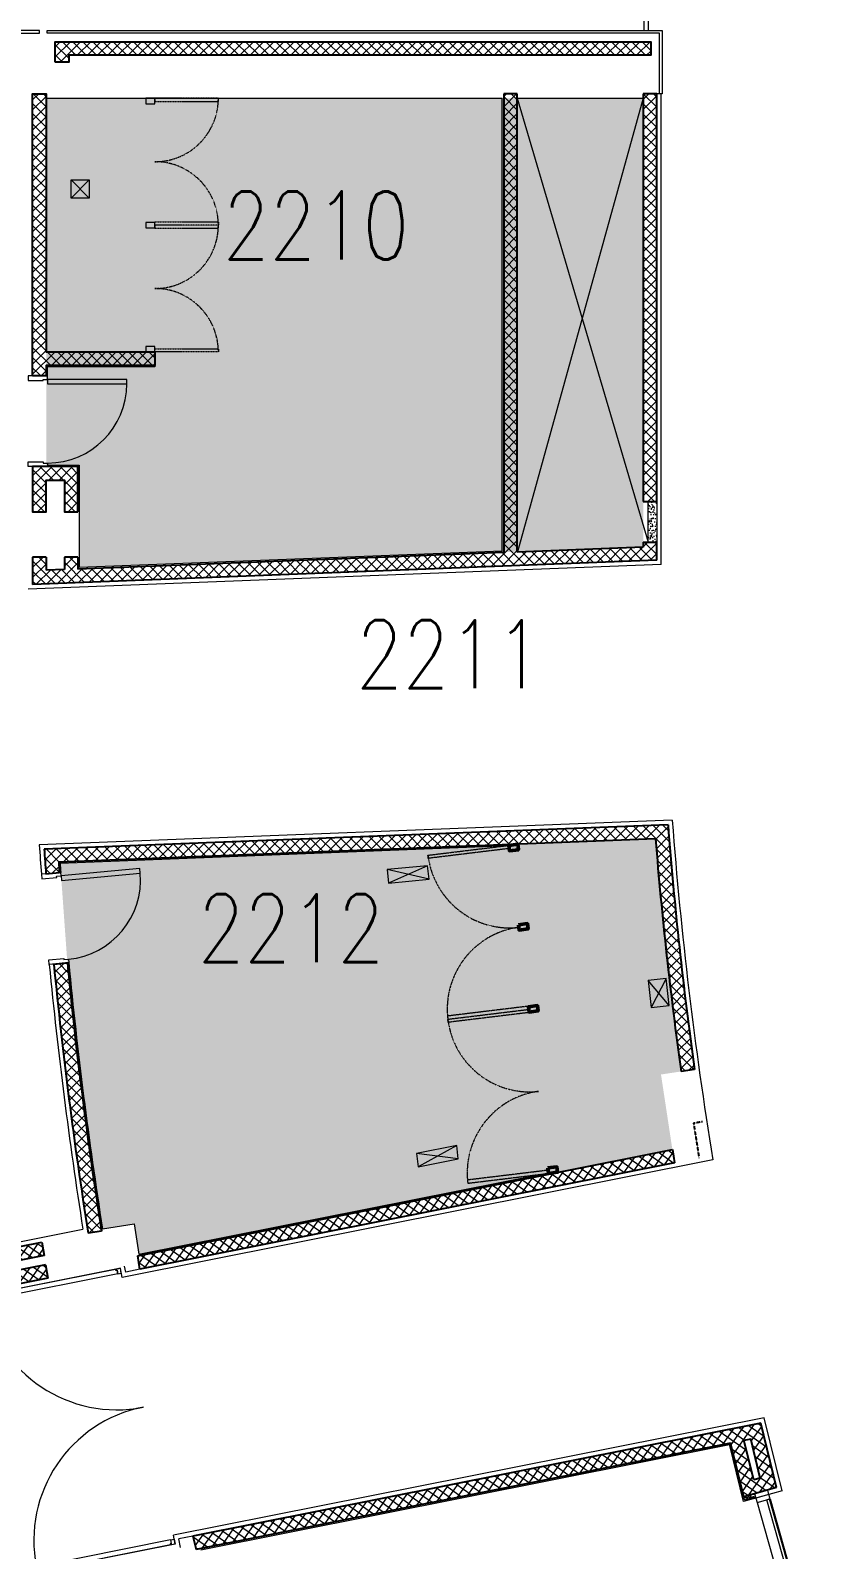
# Model space of a CAD drawing. Header units: inches. Extents: x 342932 to 557958, y 80625 to 242727.
# Drawn here: x 367607 to 376386, y 157853 to 174627 of the extents above; entities that cross this region are included whole.
import ezdxf
from ezdxf.enums import TextEntityAlignment as Align

# ---------------------------------------------------------------- set-up
doc = ezdxf.new("R2010")
doc.units = ezdxf.units.IN
doc.header["$MEASUREMENT"] = 0
doc.linetypes.add('First Floor$0$HIDDEN', pattern=[0.375, 0.25, -0.125])
for name, color, linetype, lineweight in [('0-Services', 8, 'Continuous', 20), ('First Floor$0$A-G250-M-Walls-Blockwork', 7, 'Continuous', 25), ('First Floor$0$A-G250-M-Walls-Concrete', 251, 'Continuous', 20), ('First Floor$0$A-G252-H-Internal-Walls', 251, 'Continuous', 9), ('First Floor$0$A-G312-M-Wall-Cladding-Panel', 7, 'Continuous', 9), ('First Floor$0$A-G312-M-Wall-Finish-Plaster', 7, 'Continuous', 15), ('First Floor$0$A-G321-M-Window', 251, 'Continuous', 9), ('First Floor$0$A-G322-M-Door', 251, 'Continuous', 15), ('First Floor$0$A-G4-M-Furniture-Built-In', 251, 'Continuous', 9), ('First Floor$0$A-G52-M-Cutout', 251, 'Continuous', 9), ('First Floor$0$A-Z036-G-Void-Symbology', 251, 'Continuous', 9), ('First Floor$0$Z-Z001-S-Room-Name-Identification-250', 7, 'Continuous', 15)]:
    doc.layers.add(name, color=color, linetype=linetype, lineweight=lineweight)
doc.styles.add('First Floor$0$Tag-RomanS', font='romans.shx', dxfattribs={"width": 0.8})
pattern_1 = [(45, (361382.11, 239676.52), (-56.1266, 56.1266), []), (135, (361382.11, 239676.52), (-56.1266, -56.1266), [])]
pattern_2 = [(55, (361382.11, 239676.52), (-65.02019, 45.52763), []), (145, (361382.11, 239676.52), (-45.52763, -65.02019), [])]

# ---------------------------------------------------------------- blocks, each defined once
blk = doc.blocks.new('First Floor$0$d1000-215')
at = {"layer": 'First Floor$0$A-G322-M-Door'}
for points in [[(88, 1089), (38, 1089), (38, 215), (88, 215)], [(50, 165), (38, 165), (38, 215), (0, 215), (0, 0), (50, 0)]]:
    blk.add_lwpolyline(points, close=True, dxfattribs=at)
at = {"layer": 'First Floor$0$A-G322-M-Door', "elevation": 0}
blk.add_lwpolyline([(950, 165), (962, 165), (962, 215), (1000, 215), (1000, 0), (950, 0)], close=True, dxfattribs=at)
at = {"layer": 'First Floor$0$A-G322-M-Door'}
blk.add_arc((88, 215), 874, 0.0007, 90, dxfattribs=at)
blk = doc.blocks.new('First Floor$0$Door1-faculty offices-2300')
at = {"layer": 'First Floor$0$A-G321-M-Window'}
blk.add_lwpolyline([(50, -65), (1300, -65), (1300, -35), (50, -35)], close=True, dxfattribs=at)
at = {"layer": 'First Floor$0$A-G322-M-Door'}
for p, q in [((50, 75), (1300, 75)), ((50, -75), (1300, -75))]:
    blk.add_line(p, q, dxfattribs=at)
for points in [[(2200, 975), (2250, 975), (2250, 75), (2200, 75)], [(50, 75), (50, -75), (0, -75), (0, 75)], [(1350, 75), (1350, -75), (1300, -75), (1300, 75)], [(2300, 75), (2300, -75), (2250, -75), (2250, 75)]]:
    blk.add_lwpolyline(points, close=True, dxfattribs=at)
blk.add_arc((2250, 75), 900, 90, 180, dxfattribs=at)
blk = doc.blocks.new('First Floor$0$FIRE DOOR 3100mm')
at = {"layer": 'First Floor$0$A-G322-M-Door', "linetype": 'Continuous'}
for p, q in [((-3089, -52, 0), (-3103, -52, 0)), ((-3089, -40, 0), (-3089, -52, 0)), ((-13, -41, 0), (-13, -53, 0)), ((-13, -53, 0), (1, -53, 0))]:
    blk.add_line(p, q, dxfattribs=at)
at = {"layer": 'First Floor$0$A-G322-M-Door'}
for p, q in [((-3103, -52, 0), (-3103, -1551, 0)), ((-3049, -40, 0), (-3089, -40, 0)), ((-3049, -40, 0), (-3049, -1551, 0)), ((-53, -41, 0), (-13, -41, 0)), ((-53, -41, 0), (-53, -1552, 0)), ((1, -53, 0), (1, -1552, 0)), ((-3049, -1551, 0), (-3103, -1551, 0)), ((-3102, -1551, 0), (-3052, -1551, 0)), ((-53, -1552, 0), (1, -1552, 0)), ((0, -1552, 0), (-50, -1552, 0))]:
    blk.add_line(p, q, dxfattribs=at)
at = {"layer": 'First Floor$0$A-G322-M-Door', "elevation": 0}
for points in [[(-3049, -38), (-3049, 0), (-3103, 0), (-3103, -50), (-3091, -50), (-3091, -38), (-3049, -38)], [(-53, -39), (-53, -1), (1, -1), (1, -51), (-11, -51), (-11, -39), (-53, -39)]]:
    blk.add_lwpolyline(points, dxfattribs=at)
at = {"layer": 'First Floor$0$A-G322-M-Door'}
for centre, start, end in [((-3051, -51, 0), 270.0847, 0.0108), ((-50, -51, 0), 179.9653, 269.8919)]:
    blk.add_arc(centre, 1501, start, end, dxfattribs=at)
blk = doc.blocks.new('First Floor$0$cb-b')
at = {"layer": 'First Floor$0$A-G4-M-Furniture-Built-In', "linetype": 'First Floor$0$HIDDEN', "ltscale": 0.25, "elevation": 0}
for points in [[(0, 100), (35, 100), (35, 999), (0, 999)], [(1824, 100), (1789, 100), (1789, 999), (1824, 999)], [(1824, 100), (1859, 100), (1859, 999), (1824, 999)], [(3648, 100), (3613, 100), (3613, 999), (3648, 999)]]:
    blk.add_lwpolyline(points, close=True, dxfattribs=at)
at = {"layer": 'First Floor$0$A-G4-M-Furniture-Built-In', "lineweight": 50, "ltscale": 0.02}
blk.add_lwpolyline([(60, 100), (0, 100), (0, 0), (60, 0)], close=True, dxfattribs=at)
at = {"layer": 'First Floor$0$A-G4-M-Furniture-Built-In', "lineweight": 50, "ltscale": 0.02, "elevation": 0}
for points in [[(1854, 100), (1794, 100), (1794, 0), (1854, 0)], [(2766, 100), (2706, 100), (2706, 0), (2766, 0)], [(3648, 100), (3588, 100), (3588, 0), (3648, 0)]]:
    blk.add_lwpolyline(points, close=True, dxfattribs=at)
at = {"layer": 'First Floor$0$A-G4-M-Furniture-Built-In', "linetype": 'First Floor$0$HIDDEN', "ltscale": 0.25}
for centre, start, end in [((2, 89, 0), 0.71, 90.1202), ((1822, 89, 0), 89.8798, 179.29), ((1826, 89, 0), 0.71, 90.1202), ((3646, 89, 0), 89.8798, 179.29)]:
    blk.add_arc(centre, 910, start, end, dxfattribs=at)
blk = doc.blocks.new('First Floor$0$cb12')
at = {"ltscale": 0.25, "elevation": 0}
for points in [[(168775, -8600), (168835, -8600), (168835, -8500), (168775, -8500)], [(170145, -8600), (170205, -8600), (170205, -8500), (170145, -8500)], [(171515, -8600), (171575, -8600), (171575, -8500), (171515, -8500)]]:
    blk.add_lwpolyline(points, close=True, dxfattribs=at)
at = {"linetype": 'First Floor$0$HIDDEN', "ltscale": 0.25, "elevation": 0}
for points in [[(168775, -8600), (168810, -8600), (168810, -9300), (168775, -9300)], [(170175, -8600), (170140, -8600), (170140, -9300), (170175, -9300)], [(170175, -8600), (170210, -8600), (170210, -9300), (170175, -9300)], [(171575, -8600), (171540, -8600), (171540, -9300), (171575, -9300)]]:
    blk.add_lwpolyline(points, close=True, dxfattribs=at)
at = {"linetype": 'First Floor$0$HIDDEN', "ltscale": 0.25}
for centre, start, end in [((168775, -8600, 0), 270, 360), ((170175, -8600, 0), 180, 270), ((170175, -8600, 0), 270, 360), ((171575, -8600, 0), 180, 270)]:
    blk.add_arc(centre, 700, start, end, dxfattribs=at)
blk = doc.blocks.new('First Floor$0$tag-roomname')
at = {"lineweight": 18, "ltscale": 0.01, "style": 'First Floor$0$Tag-RomanS', "width": 0.8}
blk.add_attdef('ROOM_NO_2', text='', height=3, dxfattribs=at).set_placement((0, 1.612), align=Align.MIDDLE_CENTER)
at = {"linetype": 'ByBlock', "lineweight": 15, "ltscale": 0.01, "style": 'First Floor$0$Tag-RomanS', "width": 0.8, "flags": 1}
for tag, p in [('ROOM_NAME_1', (0, -2.288)), ('ROOM_NAME_2', (0, -5.744))]:
    blk.add_attdef(tag, text='', height=2.5, dxfattribs=at).set_placement(p, align=Align.MIDDLE_CENTER)

msp = doc.modelspace()

# ---------------------------------------------------------------- hatches: boundary and pattern name
at = {"layer": '0-Services', "lineweight": 35}
h = msp.add_hatch(dxfattribs=at)
h.set_pattern_fill('ANGLE', color=256)
h.set_pattern_definition([(0, (354539.678, 239632.636), (0, 6.985), [5.08, -1.905]), (90, (354539.678, 239632.636), (-6.985, 4e-16), [5.08, -1.905])])
h.paths.add_polyline_path([(367782.1, 173876.5), (374372.1, 173876.5), (374372.1, 168921.3), (368147.1, 168694.8), (368147.1, 169826.5), (367782.1, 169826.5)])
h.paths.add_polyline_path([(367935.7, 165429.6), (374508.5, 165699.5), (374791.2, 163132.3), (374568.8, 163098.6), (374694.3, 162271), (368805.4, 161114.9), (368751.1, 161448.5), (368403.8, 161392.9), (368220.1, 162667.4), (368079.2, 163851.5), (368015.1, 164332.2), (367943.3, 165329.8)])
at = {"layer": 'First Floor$0$A-G252-H-Internal-Walls'}
h = msp.add_hatch(dxfattribs=at)
h.set_pattern_fill('ANSI37', color=256, scale=25, style=0)
h.set_pattern_definition(pattern_1)
h.paths.add_polyline_path([(368082.1, 174501.5), (367882.1, 174501.5), (367882.1, 174276.5), (368032.1, 174276.5), (368032.1, 174351.5), (368082.1, 174351.5)])
h = msp.add_hatch(dxfattribs=at)
h.set_pattern_fill('ANSI37', color=256, scale=25, style=0)
h.set_pattern_definition(pattern_1)
h.paths.add_polyline_path([(374457.1, 174351.5), (374457.1, 174501.5), (368082.1, 174501.5), (368082.1, 174351.5)])
h = msp.add_hatch(dxfattribs=at)
h.set_pattern_fill('ANSI37', color=256, scale=25, style=0)
h.set_pattern_definition(pattern_1)
h.paths.add_polyline_path([(367632.1, 170811.5), (367782.1, 170811.5), (367782.1, 170926.5), (368982.1, 170926.5), (368982.1, 171076.5), (367782.1, 171076.5), (367782.1, 173926.5), (367632.1, 173926.5)])
h = msp.add_hatch(dxfattribs=at)
h.set_pattern_fill('ANSI37', color=256, scale=25, style=0)
h.set_pattern_definition(pattern_1)
h.paths.add_polyline_path([(372982.1, 173926.4), (372832.1, 173926.4), (372832.1, 168861.6), (368132.1, 168679.2), (368132.1, 168811.5), (367982.1, 168811.5), (367982.1, 168673.4), (367782.1, 168665.7), (367782.1, 168811.5), (367632.1, 168811.5), (367632.1, 168509.7), (374522.1, 168777), (374522.1, 168976.6), (374372.1, 168976.6), (374372.1, 168921.3), (372982.1, 168867.4)])
h = msp.add_hatch(dxfattribs=at)
h.set_pattern_fill('ANSI37', color=256, scale=25, style=0)
h.set_pattern_definition(pattern_1)
h.paths.add_polyline_path([(374522.1, 173926.4), (374372.1, 173926.4), (374372.1, 169426.5), (374522.1, 169426.5)])
h = msp.add_hatch(dxfattribs=at)
h.set_pattern_fill('ANSI37', color=256, scale=25, style=0)
h.set_pattern_definition(pattern_1)
h.paths.add_polyline_path([(367632.1, 169811.5), (367632.1, 169311.5), (367782.1, 169311.5), (367782.1, 169661.5), (367982.1, 169661.5), (367982.1, 169311.5), (368132.1, 169311.5), (368132.1, 169811.5)])
h = msp.add_hatch(dxfattribs=at)
h.set_pattern_fill('AR-CONC', color=256, scale=0.5, angle=90, style=0)
h.set_pattern_definition([(140, (361382.11, 239680.64), (7.96954, 91.092334), [9.525, -104.775]), (85, (361382.11, 239680.64), (-95.52832, -17.62141), [7.62, -83.82]), (190.451, (361382.78, 239688.23), (-87.55834, 73.47125), [8.095, -89.045]), (136.1842, (361356.71, 239680.64), (21.02116, 135.53952), [14.2875, -157.1625]), (186.6356, (361358.47, 239691.94), (-123.71278, 118.70212), [12.1425, -133.5675]), (81.184, (361356.71, 239680.64), (-123.71256, 118.7023), [11.43, -125.73]), (111, (361363.06, 239693.34), (51.13276, 75.80744), [9.525, -104.775]), (56, (361363.06, 239693.34), (-92.09398, 30.90101), [7.62, -83.82]), (161.4514, (361367.325, 239699.66), (-40.96143, 106.70825), [8.095, -89.045]), (127.5, (361382.114, 239680.64), (-42.27752, 1.544302), [0, -82.804, 0, -85.09, 0, -84.1375]), (97.5, (361382.114, 239680.64), (-50.090287, 33.40983), [0, -48.514, 0, -80.899, 0, -32.0675]), (57.5, (361382.114, 239652.32), (2.864372, 67.795298), [0, -31.75, 0, -99.06, 0, -131.445]), (47.5, (361382.114, 239639.62), (-12.713246, 74.06459), [0, -41.275, 0, -65.786, 0, -93.345])])
h.paths.add_polyline_path([(374522.1, 169430.6), (374427.1, 169430.6), (374427.1, 168965.6), (374522.1, 168965.6)])
h = msp.add_hatch(dxfattribs=at)
h.set_pattern_fill('ANSI37', color=256, scale=25, style=0)
h.set_pattern_definition(pattern_1)
h.paths.add_polyline_path([(374508.5, 165699.5, 0.0148472), (374791.4, 163131.5), (374939.5, 163154.9, -0.0156619), (374646.8, 165855), (367758.6, 165587.8, 0.0013645), (367779, 165314.3), (367928.3, 165328.4, -0.0005784), (367919.5, 165443.9)])
h = msp.add_hatch(dxfattribs=at)
h.set_pattern_fill('ANSI37', color=256, scale=25, style=0)
h.set_pattern_definition(pattern_1)
h.paths.add_polyline_path([(368015.1, 164332.2), (367865.7, 164318.1, 0.014906), (368244.1, 161346.5), (368392.1, 161370.5, -0.0149007)])
h = msp.add_hatch(dxfattribs=at)
h.set_pattern_fill('ANSI37', color=256, scale=25, angle=10, style=0)
h.set_pattern_definition(pattern_2)
h.paths.add_polyline_path([(364111, 160155.7), (364066, 160381.5), (366613.7, 160888.3), (366616.7, 160873.3), (367758.5, 161100.4), (367734.5, 161248.6), (366734.5, 161049.7), (366706.7, 161189.7), (366560, 161158), (366584.4, 161035.4), (364036.8, 160528.7), (363609.2, 162678.5), (363437.5, 162644.4), (363457.1, 162546.3), (363530.6, 162561), (363879.8, 160805.3), (362859.8, 160602.5), (362510.6, 162358.1), (362574.3, 162370.8), (362554.8, 162468.8), (362319.5, 162422), (362339.1, 162324), (362412.5, 162338.6), (362761.7, 160583), (361741.7, 160380.1), (361392.5, 162135.7), (361456.3, 162148.4), (361436.8, 162246.5), (361201.4, 162199.7), (361221, 162101.6), (361294.4, 162116.2), (361643.6, 160360.6), (360623.6, 160157.7), (360274.4, 161913.3), (360338.2, 161926), (360318.7, 162024.1), (360083.3, 161977.3), (360102.9, 161879.2), (360176.3, 161893.8), (360525.5, 160138.2), (359505.5, 159935.3), (359156.3, 161690.9), (359220.1, 161703.6), (359200.6, 161801.7), (358989.7, 161759.8), (359358.2, 159906.9), (359214.4, 159878.3, 0.0013836), (359266.7, 159553.9), (359414.7, 159578.2, -0.0009859), (359377.3, 159808.7), (363850.3, 160697.5), (363963.8, 160126.4), (359472.4, 159233), (359497.6, 159085.1), (367040.1, 160585.4), (367018.3, 160694.7), (367799.2, 160850), (367775.1, 160998.2), (366841.9, 160812.5), (366863.7, 160703.2)])
h = msp.add_hatch(dxfattribs=at)
h.set_pattern_fill('ANSI37', color=256, scale=25, angle=10, style=0)
h.set_pattern_definition([(55, (361383.635, 239669.39), (-65.02019, 45.52763), []), (145, (361383.635, 239669.39), (-45.52763, -65.02019), [])])
h.paths.add_polyline_path([(374717.9, 162122.8), (374695.2, 162271.2), (373385.5, 162010.7), (368793.4, 161097.3), (368817.5, 160949.1)])
h = msp.add_hatch(dxfattribs=at)
h.set_pattern_fill('ANSI37', color=256, scale=25, angle=10, style=0)
h.set_pattern_definition(pattern_2)
h.paths.add_polyline_path([(375670.7, 159251.3), (369402.1, 158003.8), (369436, 157857.6), (375337.2, 159032), (375483.7, 158436.4), (375844.8, 158538.3)])
h.paths.add_polyline_path([(375664.7, 158643.3), (375592.3, 158622.9), (375484.5, 159061.3), (375559.1, 159076.1)], flags=16)
h = msp.add_hatch(dxfattribs=at)
h.set_pattern_fill('AR-CONC', color=256, scale=0.3, angle=90, style=0)
h.set_pattern_definition([(140, (361382.114, 239676.52), (4.781726, 54.6554), [5.715, -62.865]), (85, (361382.114, 239676.52), (-57.316993, -10.572848), [4.572, -50.292]), (190.451, (361382.51, 239681.076), (-52.535006, 44.08275), [4.857, -53.427]), (136.1842, (361366.874, 239676.52), (12.6127, 81.32371), [8.5725, -94.2975]), (186.6356, (361367.925, 239683.3), (-74.22767, 71.22127), [7.2855, -80.1405]), (81.184, (361366.87, 239676.52), (-74.227535, 71.22138), [6.858, -75.438]), (111, (361370.684, 239684.14), (30.679656, 45.484464), [5.715, -62.865]), (56, (361370.684, 239684.14), (-55.25639, 18.54061), [4.572, -50.292]), (161.4514, (361373.24, 239687.93), (-24.576857, 64.024947), [4.857, -53.427]), (127.5, (361382.114, 239676.522), (-25.3665117, 0.926581), [0, -49.6824, 0, -51.054, 0, -50.4825]), (97.5, (361382.114, 239676.522), (-30.054172, 20.045899), [0, -29.1084, 0, -48.5394, 0, -19.2405]), (57.5, (361382.114, 239659.53), (1.718623, 40.6771786), [0, -19.05, 0, -59.436, 0, -78.867]), (47.5, (361382.114, 239651.91), (-7.627947, 44.438754), [0, -24.765, 0, -39.4716, 0, -56.007])])
h.paths.add_polyline_path([(375611.8, 158436.7), (375602.5, 158469.9), (375483.7, 158436.4), (375491.9, 158402.9)])

# ---------------------------------------------------------------- linework, layer by layer
at = {"layer": 'First Floor$0$A-G250-M-Walls-Blockwork'}
for p, q in [((372832.1, 173926.4, 0), (372832.1, 168861.6, 0)), ((372982.1, 173926.4, 0), (372832.1, 173926.4, 0)), ((372982.1, 168867.4, 0), (372982.1, 173926.4, 0)), ((374522.1, 173926.4, 0), (374372.1, 173926.4, 0)), ((374372.1, 173926.4, 0), (374372.1, 169426.5, 0)), ((374522.1, 169426.5, 0), (374522.1, 173926.4, 0)), ((374372.1, 169426.5, 0), (374522.1, 169426.5, 0)), ((374372.1, 168921.3), (372982.1, 168867.4)), ((374372.1, 168976.6), (374372.1, 168921.3)), ((374372.1, 168976.6), (374522.1, 168976.6)), ((374522.1, 168777, 0), (374522.1, 168976.6)), ((367632.1, 168811.5), (367632.1, 168509.7)), ((367782.1, 168811.5), (367632.1, 168811.5)), ((374522.1, 168777, 0), (367632.1, 168509.7)), ((367782.1, 168811.5), (367782.1, 168665.7)), ((368132.1, 168811.5, 0), (367982.1, 168811.5, 0)), ((367982.1, 168811.5, 0), (367982.1, 168673.4, 0)), ((372832.1, 168861.6), (368132.1, 168679.2)), ((368132.1, 168811.5, 0), (368132.1, 168679.2, 0)), ((367982.1, 168673.4), (367782.1, 168665.7)), ((374646.8, 165855, 0), (367758.6, 165587.8, 0)), ((374508.5, 165699.5, 0), (367919.5, 165443.9, 0)), ((367779, 165314.3, 0), (367928.3, 165328.4, 0)), ((367865.9, 164318.1, 0), (368015.3, 164332.2, 0)), ((374939.5, 163154.9), (374791.4, 163131.5, 0)), ((373385.5, 162010.7, 0), (374695.6, 162271.3, 0)), ((374695.6, 162271.3, 0), (374719.1, 162123)), ((374719.1, 162123, 0), (368816.5, 160948.9, 0)), ((368792.4, 161097.1, 0), (373385.5, 162010.7, 0)), ((368392.1, 161370.5, 0), (368244.1, 161346.5, 0)), ((366734.5, 161049.7, 0), (367734.5, 161248.6, 0)), ((367734.5, 161248.6, 0), (367758.5, 161100.4, 0)), ((367758.5, 161100.4, 0), (366616.7, 160873.3, 0)), ((368816.5, 160948.9, 0), (368792.4, 161097.1, 0)), ((367775.1, 160998.2), (366841.9, 160812.5)), ((367775.1, 160998.2), (367799.2, 160850)), ((367799.2, 160850), (367018.3, 160694.7, 0)), ((375671.3, 159248.9, 0), (369401.3, 158001.2)), ((375844.8, 158538.3), (375671.3, 159248.9)), ((375337.7, 159029.5, 0), (369436.5, 157855.2, 0)), ((375483.7, 158436.4), (375337.2, 159032)), ((375592.3, 158622.9), (375484.5, 159061.3)), ((375559.6, 159073.7, 0), (375485, 159058.8, 0)), ((375664.7, 158643.3), (375559.1, 159076.1)), ((375844.8, 158538.3), (375483.7, 158436.4, 0)), ((375664.7, 158643.3), (375592.3, 158622.9, 0)), ((369401.3, 158001.2), (369436.5, 157855.2))]:
    msp.add_line(p, q, dxfattribs=at)
for points in [[(367882.1, 174276.5), (367882.1, 174501.5), (374457.1, 174501.5), (374457.1, 174351.5), (368032.1, 174351.5), (368032.1, 174276.5), (367882.1, 174276.5)], [(368132.1, 169311.5), (368132.1, 169811.5), (367632.1, 169811.5), (367632.1, 169311.5), (367782.1, 169311.5), (367782.1, 169661.5), (367982.1, 169661.5), (367982.1, 169311.5), (368132.1, 169311.5)]]:
    msp.add_lwpolyline(points, dxfattribs=at)
at = {"layer": 'First Floor$0$A-G250-M-Walls-Blockwork', "elevation": 0}
msp.add_lwpolyline([(367632.1, 170811.5), (367632.1, 173926.5), (367782.1, 173926.5), (367782.1, 171076.5), (368982.1, 171076.5), (368982.1, 170926.5), (367782.1, 170926.5), (367782.1, 170811.5), (367632.1, 170811.5)], dxfattribs=at)
at = {"layer": 'First Floor$0$A-G250-M-Walls-Blockwork', "linetype": 'First Floor$0$HIDDEN'}
msp.add_lwpolyline([(375027, 162576.2), (374928.2, 162560.6), (374988.4, 162180.6)], dxfattribs=at)
at = {"layer": 'First Floor$0$A-G250-M-Walls-Blockwork'}
for centre, radius, start, end in [((417882.1, 169176.5, 0), 43362.7, 184.39304, 187.98219), ((417881, 169176.4, 0), 50250.7, 184.09522, 184.40795), ((417882.1, 169176.5, 0), 43512.7, 184.58321, 187.9857), ((417881.6, 169176.5, 0), 50101.3, 184.27248, 184.40503), ((417882.1, 169176.5, 0), 50251.8, 185.5481, 188.96406), ((417882.1, 169176.5, 0), 50101.8, 185.54859, 188.96333)]:
    msp.add_arc(centre, radius, start, end, dxfattribs=at)
at = {"layer": 'First Floor$0$A-G250-M-Walls-Concrete', "elevation": 0}
msp.add_lwpolyline([(374427.1, 169426.5), (374522.1, 169426.5), (374522.1, 168976.6), (374427.1, 168976.6)], close=True, dxfattribs=at)
at = {"layer": 'First Floor$0$A-G312-M-Wall-Cladding-Panel'}
for points in [[(367707.2, 174596.5), (367707.2, 174626.5), (342932.1, 174626.5), (342932.1, 171226.5), (343207.1, 171226.5), (343207.1, 171256.5), (342962.1, 171256.5), (342962.1, 174596.5), (367707.2, 174596.5)], [(367791, 174596.5), (367791, 174626.5), (374582.1, 174626.5), (374582.1, 173926.4)], [(374582.1, 173926.4), (374552.1, 173926.4), (374552.1, 174596.5), (367791, 174596.5)]]:
    msp.add_lwpolyline(points, dxfattribs=at)
at = {"layer": 'First Floor$0$A-G312-M-Wall-Finish-Plaster'}
for p, q in [((367782.1, 173876.5, 0), (372817.1, 173876.5, 0)), ((372817.1, 168876, 0), (372817.1, 173876.5, 0)), ((372982.1, 173876.5, 0), (374372.1, 173876.5, 0)), ((374572.1, 173926.4, 0), (374522.1, 173926.4, 0)), ((374572.1, 168728.9, 0), (374572.1, 173926.4, 0)), ((368967.1, 171076.5), (368982.1, 171076.5)), ((368982.1, 170926.5, 0), (368982.1, 170911.5)), ((367632.1, 170811.5), (367582.1, 170811.5)), ((367782.1, 170811.5), (367797.1, 170811.5)), ((368982.1, 170911.5), (367797.1, 170911.5)), ((367797.1, 170811.5), (367797.1, 170911.5)), ((367632.1, 169811.5, 0), (367582.1, 169811.5, 0)), ((367797.1, 169826.5, 0), (368147.1, 169826.5)), ((368147.1, 169826.5), (368147.1, 168694.8, 0)), ((372817.1, 168876, 0), (368147.1, 168694.8)), ((374572.1, 168728.9, 0), (367582.1, 168457.8)), ((374693, 165906.8), (367705.1, 165635.8, 0)), ((372888.8, 165621.7, 0), (367935.7, 165429.6, 0)), ((367779, 165314.3, 0), (367729.2, 165309.6, 0)), ((367943.2, 165329.8, 0), (367928.3, 165328.4, 0)), ((367865.9, 164318.1, 0), (367815.9, 164313.4, 0)), ((368015.3, 164332.2, 0), (368030, 164333.6, 0)), ((368805.4, 161114.9), (373327.5, 162014.4, 0)), ((366773.8, 161108.5, 0), (368186.7, 161389.5, 0)), ((368403.8, 161392.9, 0), (368751.1, 161448.5)), ((368751.1, 161448.5), (368805.4, 161114.9)), ((368600.5, 160958.4), (367077.1, 160655.4, 0)), ((368620.3, 160858.9, 0), (368600.5, 160958.4, 0)), ((368659.6, 160917.7, 0), (368646.9, 160981.3, 0)), ((375904.6, 158503.7), (375708.6, 159307)), ((375481.1, 158384), (375325.6, 159016.3)), ((369489.8, 157850.6), (375326.1, 159013.9, 0)), ((375904.6, 158503.7), (375481.1, 158384)), ((375491.9, 158402.9), (375483.7, 158436.4)), ((375491.9, 158402.9), (375611.8, 158436.7, 0)), ((375602.5, 158469.8), (375615.9, 158422.2)), ((375760.3, 158462.9), (375746.9, 158510.6))]:
    msp.add_line(p, q, dxfattribs=at)
at = {"layer": 'First Floor$0$A-G312-M-Wall-Finish-Plaster', "ltscale": 0.02}
for p, q in [((375142.1, 162156.2, 0), (368620.3, 160858.9, 0)), ((368816.5, 160948.9, 0), (368659.6, 160917.7, 0)), ((375708.6, 159307), (369186, 158011.8, 0)), ((369205.5, 157913.8, 0), (369186, 158011.8, 0)), ((369205.5, 157913.8, 0), (367682.1, 157610.7, 0)), ((369401.3, 158001.2), (369245.2, 157970.1)), ((369263.6, 157877.8, 0), (369245.2, 157970.1, 0))]:
    msp.add_line(p, q, dxfattribs=at)
msp.add_arc((417882.1, 169176.5, 0), 43312.7, 184.32936, 189.32792, dxfattribs=at)
at = {"layer": 'First Floor$0$A-G312-M-Wall-Finish-Plaster'}
for radius, start, end in [(50301.8, 184.03639, 184.40892), (50086.8, 184.29027, 184.40474), (50301.8, 185.54793, 188.90551), (50086.8, 185.54864, 188.94017)]:
    msp.add_arc((417882.1, 169176.5, 0), radius, start, end, dxfattribs=at)
at = {"layer": 'First Floor$0$A-G321-M-Window'}
for p, q in [((374382.1, 174626.5), (374382.1, 191726.5, 0)), ((374432.1, 174626.5), (374432.1, 191726.5, 0))]:
    msp.add_line(p, q, dxfattribs=at)
at = {"layer": 'First Floor$0$A-G322-M-Door', "elevation": 0}
for points in [[(367898.2, 165274.8), (367897.1, 165286.7), (367946.3, 165291.3), (367943.3, 165329.8), (367729.2, 165309.6), (367733.1, 165259.8)], [(368820.3, 165322.9), (368815.6, 165372.6), (367946.3, 165291.3), (367950.2, 165241.5)], [(367976.7, 164379.3), (367977.8, 164367.3), (368026.4, 164371.9), (368030, 164333.6), (367815.9, 164313.4), (367811.1, 164363.3)]]:
    msp.add_lwpolyline(points, close=True, dxfattribs=at)
at = {"layer": 'First Floor$0$A-G322-M-Door'}
msp.add_arc((367943.5, 165247.9, 0), 880, 275.40933, 4.88434, dxfattribs=at)
at = {"layer": 'First Floor$0$A-G52-M-Cutout'}
for p, q in [((368257.1, 172975, 0), (368057.1, 172775, 0)), ((368057.1, 172975, 0), (368257.1, 172775, 0)), ((371992.7, 165403, 0), (371561.6, 165212.9, 0)), ((372009.9, 165253.9, 0), (371544.5, 165362, 0)), ((374658.6, 163862.2, 0), (374425.6, 164137.3, 0)), ((374624.3, 164160.2, 0), (374459.9, 163839.3, 0)), ((372331.4, 162166.6), (371871.3, 162228.1)), ((372314.2, 162316.1), (371888.5, 162078.5))]:
    msp.add_line(p, q, dxfattribs=at)
at = {"layer": 'First Floor$0$A-G52-M-Cutout', "elevation": 0}
for points in [[(368057.1, 172975), (368257.1, 172975), (368257.1, 172775), (368057.1, 172775)], [(371992.7, 165403), (371544.5, 165362), (371561.6, 165212.9), (372009.9, 165253.9)], [(374425.6, 164137.3), (374459.9, 163839.3), (374658.6, 163862.2), (374624.3, 164160.2)]]:
    msp.add_lwpolyline(points, close=True, dxfattribs=at)
at = {"layer": 'First Floor$0$A-G52-M-Cutout'}
msp.add_lwpolyline([(372314.2, 162316.1), (371871.3, 162228.1), (371888.5, 162078.5), (372331.4, 162166.6)], close=True, dxfattribs=at)
at = {"layer": 'First Floor$0$A-Z036-G-Void-Symbology'}
for p, q in [((372982.1, 173876.5, 0), (374427.1, 168976.6)), ((374372.1, 173876.5, 0), (372985.8, 168867.5))]:
    msp.add_line(p, q, dxfattribs=at)

# ---------------------------------------------------------------- block references
at = {"layer": 'First Floor$0$A-G250-M-Walls-Blockwork', "rotation": 96.9333689444832}
msp.add_blockref('First Floor$0$cb-b', (373427.6, 162019), dxfattribs=at)
at = {"layer": 'First Floor$0$A-G322-M-Door'}
for name, p, rotation in [('First Floor$0$d1000-215', (367582.1, 170811.5, 0), 270), ('First Floor$0$FIRE DOOR 3100mm', (369205.8, 157915.3), 281.2499700309774)]:
    msp.add_blockref(name, p, dxfattribs=dict(at, rotation=rotation))
at = {"layer": 'First Floor$0$A-G322-M-Door', "xscale": -1, "rotation": 105.78664353345}
msp.add_blockref('First Floor$0$Door1-faculty offices-2300', (375688.1, 158442.5, 0), dxfattribs=at)
at = {"layer": 'First Floor$0$A-G4-M-Furniture-Built-In', "rotation": 90}
msp.add_blockref('First Floor$0$cb12', (360382.1, 2301.5, 0), dxfattribs=at)
at = {"layer": 'First Floor$0$Z-Z001-S-Room-Name-Identification-250'}
ref = msp.add_blockref('First Floor$0$tag-roomname', (370759.5, 172070.2), dxfattribs=dict(at, xscale=250, yscale=250, zscale=250))
ref.add_attrib('ROOM_NO_2', '2210', dxfattribs={"layer": '0', "lineweight": 18, "ltscale": 0.01, "height": 750, "style": 'First Floor$0$Tag-RomanS', "width": 0.8}).set_placement((370759.5, 172473.2), align=Align.MIDDLE_CENTER)
ref = msp.add_blockref('First Floor$0$tag-roomname', (372231.9, 167335.8, 0), dxfattribs=dict(at, xscale=250, yscale=250, zscale=250))
ref.add_attrib('ROOM_NO_2', '2211', dxfattribs={"layer": '0', "lineweight": 18, "ltscale": 0.01, "height": 750, "style": 'First Floor$0$Tag-RomanS', "width": 0.8}).set_placement((372231.9, 167738.8, 0), align=Align.MIDDLE_CENTER)
ref = msp.add_blockref('First Floor$0$tag-roomname', (370483.3, 164311.3), dxfattribs=dict(at, xscale=250, yscale=250, zscale=250))
ref.add_attrib('ROOM_NO_2', '2212', dxfattribs={"layer": '0', "lineweight": 18, "ltscale": 0.01, "height": 750, "style": 'First Floor$0$Tag-RomanS', "width": 0.8}).set_placement((370483.3, 164714.3), align=Align.MIDDLE_CENTER)

doc.saveas('drawing.dxf')
